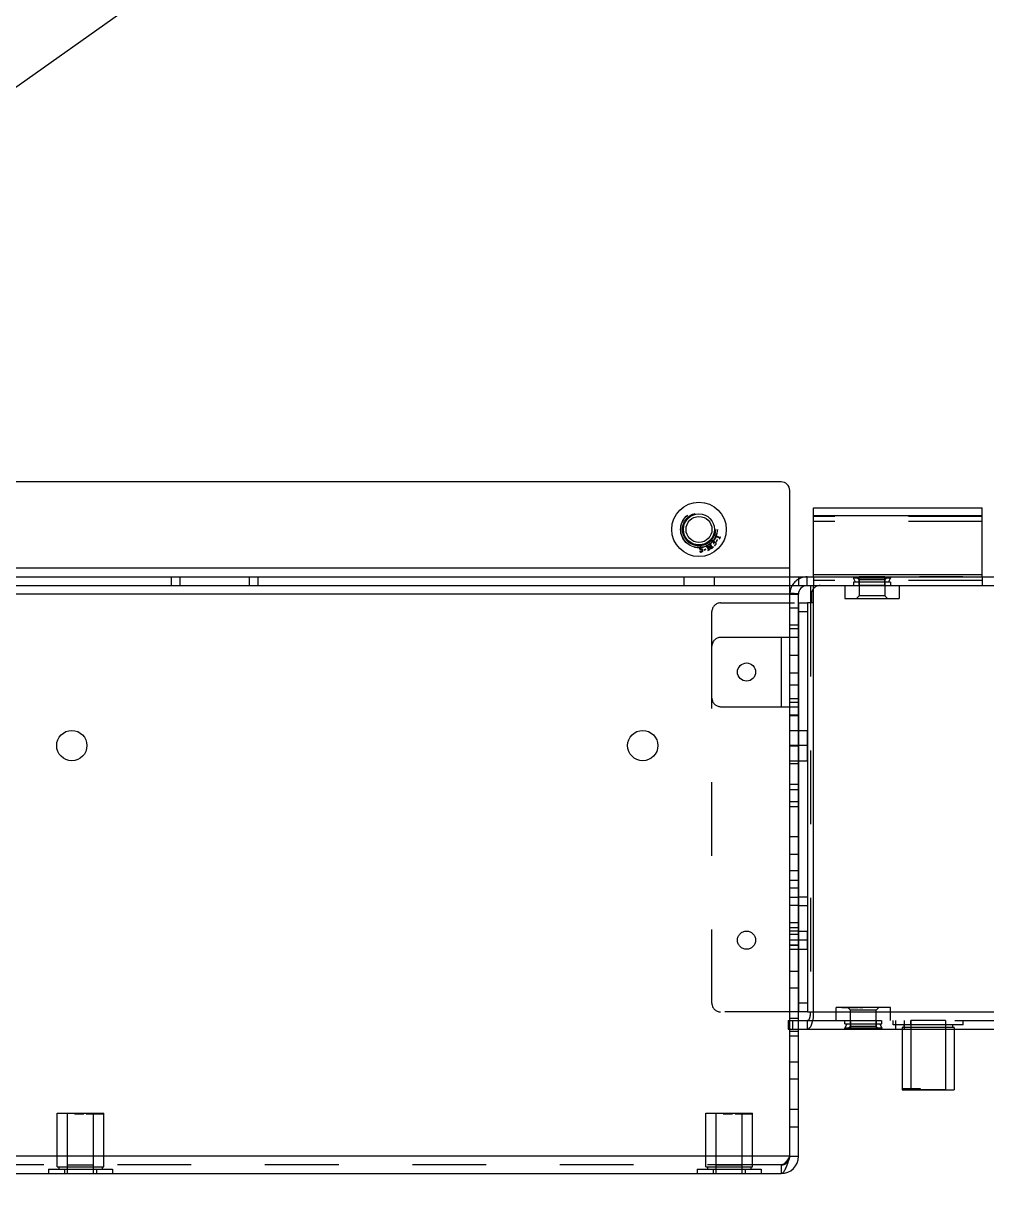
# Model space of a CAD drawing. Header units: millimetres. Extents: x 0 to 8948, y -1340 to 1100.
# Drawn here: x 609.4 to 720.8, y 304 to 439.3 of the extents above; entities that cross this region are included whole.
import ezdxf

# ---------------------------------------------------------------- set-up
doc = ezdxf.new("R2010")
doc.units = ezdxf.units.MM
doc.header["$LTSCALE"] = 85.25
doc.linetypes.add('HIDDEN', pattern=[0.2, 0.1, -0.1])
doc.layers.get('0').update_dxf_attribs({"linetype": 'CONTINUOUS'})
for name, color, linetype in [('02___PRT_ALL_AXES', 7, 'CONTINUOUS'), ('03___PRT_ALL_CURVES', 7, 'CONTINUOUS'), ('DEFAULT_2', 8, 'HIDDEN')]:
    doc.layers.add(name, color=color, linetype=linetype)

msp = doc.modelspace()

# ---------------------------------------------------------------- linework, layer by layer
msp.add_line((0, 0), (1550, 1100))
at = {"color": 7, "linetype": 'Continuous'}
for p, q in [((697.039, 386.243), (589.539, 386.243)), ((698.039, 374.243), (698.039, 385.243)), ((700.789, 383.243), (720.289, 383.243)), ((700.789, 375.243), (700.789, 383.243)), ((720.289, 375.243), (720.289, 383.243)), ((700.789, 382.364), (720.289, 382.364)), ((689.451, 380.007), (689.439, 379.979)), ((689.933, 379.807), (689.451, 380.007)), ((687.909, 378.578), (687.902, 378.682)), ((688.294, 378.8), (688.302, 378.787)), ((688.302, 378.787), (688.378, 378.821)), ((688.378, 378.821), (688.625, 378.41)), ((688.406, 378.826), (688.893, 378.486)), ((688.648, 378.424), (688.406, 378.826)), ((688.846, 378.606), (688.44, 378.888)), ((688.771, 379.087), (688.846, 378.606)), ((688.807, 379.022), (689.027, 378.659)), ((688.893, 378.486), (688.807, 379.022)), ((689.083, 378.7), (688.87, 379.054)), ((688.882, 379.123), (688.924, 379.163)), ((688.924, 379.163), (688.917, 379.175)), ((689.025, 378.6), (688.984, 378.563)), ((689.052, 379.179), (689.07, 379.185)), ((689.206, 378.697), (689.132, 378.67)), ((689.214, 378.684), (689.206, 378.697)), ((689.228, 379.131), (689.248, 379.127)), ((689.339, 378.896), (689.345, 378.879)), ((689.495, 379.924), (689.91, 379.752)), ((689.518, 379.797), (689.495, 379.924)), ((689.497, 379.792), (689.518, 379.797)), ((689.653, 379.545), (689.539, 379.362)), ((689.539, 379.362), (689.572, 379.341)), ((689.572, 379.341), (689.686, 379.524)), ((689.686, 379.524), (689.653, 379.545)), ((689.93, 379.709), (689.92, 379.662)), ((689.92, 379.662), (689.933, 379.656)), ((690.001, 379.858), (689.978, 379.822)), ((690.015, 379.853), (690.001, 379.858)), ((687.631, 378.277), (687.643, 378.279)), ((687.631, 378.277), (687.635, 378.142)), ((687.909, 378.579), (687.898, 378.578)), ((688.33, 378.446), (688.123, 378.383)), ((688.123, 378.383), (688.135, 378.346)), ((688.135, 378.346), (688.341, 378.409)), ((688.341, 378.409), (688.33, 378.446)), ((688.608, 378.347), (688.569, 378.313)), ((688.569, 378.313), (688.577, 378.3)), ((688.771, 378.434), (688.695, 378.399)), ((688.779, 378.422), (688.771, 378.434)), ((688.984, 378.563), (688.991, 378.55)), ((698.039, 376.243), (382.039, 376.243)), ((381.039, 375.243), (754.539, 375.243)), ((626.539, 375.243), (626.539, 374.243)), ((627.539, 375.243), (627.539, 374.243)), ((635.539, 375.243), (635.539, 374.243)), ((636.539, 375.243), (636.539, 374.243)), ((700.789, 375.536), (720.289, 375.536)), ((698.039, 373.243), (699.039, 373.243)), ((699.041, 373.297), (698.042, 373.35)), ((700.415, 374.243), (700.415, 372.243)), ((699.099, 372.243), (700.099, 372.243)), ((699.099, 324.943), (699.099, 372.243)), ((699.099, 371.243), (700.099, 371.243)), ((699.039, 369.243), (698.039, 369.243)), ((699.039, 359.243), (698.039, 359.243)), ((699.099, 338.243), (700.099, 338.243)), ((699.099, 337.243), (700.099, 337.243)), ((700.099, 325.943), (699.099, 325.943)), ((700.099, 324.943), (699.099, 324.943)), ((699.039, 323.943), (700.073, 323.943)), ((700.073, 322.943), (700.073, 323.943)), ((711.039, 322.943), (711.039, 315.943)), ((717.039, 322.943), (717.039, 315.943)), ((711.039, 315.943), (717.039, 315.943)), ((711.075, 316.043), (711.06, 316.043)), ((711.06, 316.043), (711.06, 315.943)), ((711.066, 315.943), (711.066, 316.043)), ((711.075, 316.043), (711.075, 315.943)), ((711.614, 316.043), (711.556, 316.043)), ((711.556, 316.043), (711.556, 315.943)), ((711.614, 316.043), (711.614, 315.943)), ((712.75, 316.043), (712.397, 316.043)), ((712.397, 316.043), (712.397, 315.943)), ((712.406, 315.943), (712.406, 316.043)), ((712.454, 315.943), (712.454, 316.043)), ((712.709, 315.943), (712.709, 316.043)), ((712.75, 316.043), (712.75, 315.943)), ((698.039, 308.243), (699.039, 308.243))]:
    msp.add_line(p, q, dxfattribs=at)
at = {"color": 3, "linetype": 'Continuous'}
for p, q in [((382.039, 374.243), (754.539, 374.243)), ((698.039, 373.243), (382.039, 373.243)), ((698.039, 308.243), (698.039, 374.243)), ((699.039, 308.243), (699.039, 373.243)), ((700.757, 374.243), (700.757, 324.943)), ((700.099, 372.243), (700.099, 324.943)), ((700.757, 372.243), (700.113, 372.243)), ((699.039, 368.243), (698.039, 368.243)), ((698.039, 360.243), (699.039, 360.243)), ((700.113, 324.943), (748.881, 324.943)), ((699.039, 322.943), (747.539, 322.943)), ((698.039, 308.243), (382.039, 308.243)), ((383.039, 306.243), (697.039, 306.243))]:
    msp.add_line(p, q, dxfattribs=at)
at = {"color": 7, "linetype": 'Continuous'}
for radius in [3.15, 1.8, 1.5]:
    msp.add_circle((687.539, 380.743), radius, dxfattribs=at)
for centre, radius, start, end in [((697.039, 385.243), 1, 0, 90), ((688.106, 380.362), 1.438, 297.53662, 301.08982), ((700.039, 373.243), 2, 149.85065, 176.92308), ((697.039, 308.243), 1, 324.96851, 360)]:
    msp.add_arc(centre, radius, start, end, dxfattribs=at)
at = {"color": 3, "linetype": 'Continuous'}
for centre, radius, start, end in [((700.039, 373.243), 1, 90, 180), ((697.039, 308.243), 2, 270, 360)]:
    msp.add_arc(centre, radius, start, end, dxfattribs=at)
at = {"color": 7, "linetype": 'Continuous'}
for points in [[(689.439, 379.979), (689.469, 379.903), (689.488, 379.841), (689.497, 379.792)], [(687.642, 378.653), (687.611, 378.621), (687.599, 378.584), (687.603, 378.541)], [(687.767, 378.708), (687.713, 378.702), (687.671, 378.683), (687.642, 378.653)], [(687.65, 378.576), (687.647, 378.601), (687.656, 378.624), (687.676, 378.645)], [(687.676, 378.645), (687.695, 378.666), (687.722, 378.679), (687.755, 378.682)], [(687.755, 378.682), (687.823, 378.689), (687.871, 378.654), (687.897, 378.578)], [(687.902, 378.682), (687.865, 378.705), (687.819, 378.714), (687.767, 378.708)], [(688.37, 378.843), (688.329, 378.818), (688.304, 378.803), (688.294, 378.8)], [(688.44, 378.888), (688.428, 378.878), (688.404, 378.863), (688.37, 378.843)], [(688.917, 379.175), (688.896, 379.16), (688.873, 379.146), (688.848, 379.131)], [(688.87, 379.054), (688.861, 379.068), (688.857, 379.081), (688.859, 379.091)], [(688.859, 379.091), (688.861, 379.1), (688.869, 379.111), (688.882, 379.123)], [(688.991, 378.55), (689.032, 378.577), (689.068, 378.6), (689.101, 378.62)], [(689.026, 379.288), (689.024, 379.256), (689.033, 379.219), (689.052, 379.179)], [(689.04, 378.625), (689.04, 378.618), (689.035, 378.609), (689.025, 378.6)], [(689.066, 379.378), (689.04, 379.35), (689.028, 379.32), (689.026, 379.288)], [(689.027, 378.659), (689.036, 378.643), (689.041, 378.632), (689.04, 378.625)], [(689.07, 379.185), (689.058, 379.212), (689.052, 379.238), (689.056, 379.264)], [(689.056, 379.264), (689.06, 379.29), (689.069, 379.313), (689.086, 379.331)], [(689.145, 379.422), (689.114, 379.417), (689.088, 379.403), (689.066, 379.378)], [(689.107, 378.67), (689.1, 378.673), (689.093, 378.684), (689.083, 378.7)], [(689.086, 379.331), (689.102, 379.349), (689.122, 379.359), (689.144, 379.361)], [(689.101, 378.62), (689.125, 378.634), (689.163, 378.656), (689.214, 378.684)], [(689.132, 378.67), (689.122, 378.666), (689.113, 378.666), (689.107, 378.67)], [(689.144, 379.361), (689.166, 379.363), (689.187, 379.357), (689.205, 379.34)], [(689.216, 379.405), (689.198, 379.42), (689.175, 379.426), (689.145, 379.422)], [(689.205, 379.34), (689.231, 379.317), (689.239, 379.265), (689.231, 379.183)], [(689.249, 379.341), (689.245, 379.368), (689.233, 379.389), (689.216, 379.405)], [(689.231, 379.183), (689.229, 379.165), (689.228, 379.147), (689.228, 379.131)], [(689.248, 379.127), (689.249, 379.158), (689.256, 379.182), (689.271, 379.199)], [(689.251, 379.239), (689.255, 379.281), (689.254, 379.315), (689.249, 379.341)], [(689.351, 379.292), (689.312, 379.291), (689.278, 379.273), (689.251, 379.239)], [(689.271, 379.199), (689.291, 379.221), (689.316, 379.23), (689.348, 379.227)], [(689.345, 378.916), (689.34, 378.91), (689.338, 378.904), (689.339, 378.896)], [(689.381, 378.931), (689.364, 378.928), (689.352, 378.923), (689.345, 378.916)], [(689.345, 378.879), (689.355, 378.87), (689.371, 378.87), (689.393, 378.88)], [(689.348, 379.227), (689.379, 379.224), (689.41, 379.21), (689.438, 379.184)], [(689.461, 379.247), (689.428, 379.277), (689.391, 379.292), (689.351, 379.292)], [(689.467, 378.97), (689.451, 378.952), (689.423, 378.939), (689.381, 378.931)], [(689.393, 378.88), (689.415, 378.89), (689.44, 378.91), (689.468, 378.941)], [(689.438, 379.184), (689.473, 379.153), (689.492, 379.116), (689.497, 379.074)], [(689.53, 379.1), (689.528, 379.158), (689.505, 379.207), (689.461, 379.247)], [(689.497, 379.074), (689.502, 379.031), (689.492, 378.997), (689.467, 378.97)], [(689.468, 378.941), (689.511, 378.989), (689.532, 379.042), (689.53, 379.1)], [(689.91, 379.752), (689.928, 379.744), (689.935, 379.729), (689.93, 379.709)], [(689.978, 379.822), (689.967, 379.804), (689.952, 379.799), (689.933, 379.807)], [(689.933, 379.656), (689.943, 379.685), (689.956, 379.719), (689.971, 379.755)], [(689.971, 379.755), (689.986, 379.792), (690.001, 379.824), (690.015, 379.853)], [(687.603, 378.541), (687.607, 378.507), (687.622, 378.478), (687.65, 378.454)], [(687.635, 378.142), (687.686, 378.119), (687.741, 378.11), (687.8, 378.116)], [(687.71, 378.174), (687.676, 378.2), (687.654, 378.234), (687.643, 378.279)], [(687.682, 378.523), (687.662, 378.538), (687.652, 378.556), (687.65, 378.576)], [(687.65, 378.454), (687.678, 378.43), (687.724, 378.405), (687.791, 378.38)], [(687.801, 378.466), (687.742, 378.49), (687.702, 378.508), (687.682, 378.523)], [(687.816, 378.143), (687.778, 378.139), (687.743, 378.149), (687.71, 378.174)], [(687.791, 378.38), (687.839, 378.361), (687.872, 378.344), (687.894, 378.328)], [(687.8, 378.116), (687.863, 378.123), (687.91, 378.144), (687.942, 378.178)], [(687.933, 378.402), (687.905, 378.421), (687.861, 378.443), (687.801, 378.466)], [(687.903, 378.184), (687.88, 378.16), (687.851, 378.147), (687.816, 378.143)], [(687.894, 378.328), (687.916, 378.312), (687.928, 378.29), (687.931, 378.264)], [(687.931, 378.264), (687.934, 378.234), (687.924, 378.207), (687.903, 378.184)], [(687.982, 378.307), (687.978, 378.35), (687.961, 378.382), (687.933, 378.402)], [(687.942, 378.178), (687.974, 378.213), (687.988, 378.256), (687.982, 378.307)], [(688.577, 378.3), (688.616, 378.326), (688.65, 378.348), (688.677, 378.364)], [(688.635, 378.38), (688.634, 378.373), (688.625, 378.362), (688.608, 378.347)], [(688.625, 378.41), (688.633, 378.398), (688.636, 378.387), (688.635, 378.38)], [(688.695, 378.399), (688.678, 378.391), (688.663, 378.399), (688.648, 378.424)], [(688.677, 378.364), (688.713, 378.385), (688.746, 378.405), (688.779, 378.422)], [(700.415, 324.943), (700.415, 324.815), (700.407, 324.687), (700.389, 324.56)]]:
    msp.add_open_spline(points, degree=3, dxfattribs=at)
msp.add_open_spline([(700.389, 324.56), (700.367, 324.407), (700.331, 324.186), (700.158, 323.943), (700.073, 323.943)], degree=3, knots=[0, 0, 0, 0, 0.6471935, 1, 1, 1, 1], dxfattribs=at)
at = {"color": 3, "linetype": 'Continuous'}
for points, knots in [([(700.757, 324.943), (700.757, 324.813), (700.74, 324.337), (700.669, 323.857), (700.557, 323.529)], [0, 0, 0, 0, 0.2721814, 1, 1, 1, 1]), ([(700.557, 323.529), (700.528, 323.444), (700.439, 323.215), (700.243, 322.943), (700.073, 322.943)], [0, 0, 0, 0, 0.3463994, 1, 1, 1, 1]), ([(697.854, 307.669), (697.79, 307.477), (697.668, 307.127), (697.5, 306.725), (697.354, 306.477), (697.237, 306.324), (697.115, 306.243), (697.039, 306.243)], [0, 0, 0, 0, 0.3589742, 0.6541261, 0.770894, 0.8657475, 1, 1, 1, 1]), ([(698.039, 308.243), (697.993, 308.099), (697.932, 307.907), (697.869, 307.716), (697.854, 307.669)], [0, 0, 0, 0, 0.7542178, 1, 1, 1, 1])]:
    msp.add_open_spline(points, degree=3, knots=knots, dxfattribs=at)
at = {"layer": '02___PRT_ALL_AXES', "color": 8, "linetype": 'HIDDEN'}
for p, q in [((685.789, 375.243), (689.289, 375.243)), ((685.789, 375.243), (685.789, 374.243)), ((689.289, 375.243), (689.289, 374.243)), ((698.039, 374.243), (698.039, 375.243)), ((709.039, 375.243), (706.039, 375.243)), ((706.039, 374.243), (706.039, 375.243)), ((709.039, 374.243), (709.039, 375.243)), ((685.789, 374.243), (689.289, 374.243)), ((709.039, 374.243), (706.039, 374.243)), ((698.039, 357.493), (699.039, 357.493)), ((698.039, 353.993), (698.039, 357.493)), ((699.039, 353.993), (699.039, 357.493)), ((699.099, 357.493), (700.099, 357.493)), ((699.099, 353.993), (699.099, 357.493)), ((700.099, 353.993), (700.099, 357.493)), ((699.039, 355.743), (698.039, 355.743)), ((700.099, 355.743), (699.099, 355.743)), ((698.039, 353.993), (699.039, 353.993)), ((699.099, 353.993), (700.099, 353.993)), ((699.099, 334.293), (700.099, 334.293)), ((699.099, 332.194), (699.099, 334.292)), ((700.099, 332.194), (700.099, 334.292)), ((699.039, 333.243), (698.039, 333.243)), ((700.099, 333.243), (699.099, 333.243)), ((698.039, 332.193), (699.039, 332.193)), ((699.099, 332.193), (700.099, 332.193)), ((705.039, 323.943), (708.039, 323.943)), ((705.039, 323.943), (705.039, 322.943)), ((708.039, 323.943), (708.039, 322.943)), ((716.039, 323.943), (712.039, 323.943)), ((712.039, 323.943), (712.039, 315.943)), ((716.039, 323.943), (716.039, 315.943)), ((705.039, 322.943), (708.039, 322.943)), ((711.039, 323.143), (711.039, 322.943)), ((712.039, 322.943), (716.039, 322.943)), ((717.039, 323.143), (717.039, 322.943)), ((716.039, 315.943), (712.039, 315.943)), ((613.339, 307.043), (613.339, 313.243)), ((614.539, 313.243), (617.539, 313.243)), ((614.539, 306.243), (614.539, 313.243)), ((617.539, 306.243), (617.539, 313.243)), ((618.739, 307.043), (618.739, 313.243)), ((688.339, 307.043), (688.339, 313.243)), ((689.539, 313.243), (692.539, 313.243)), ((689.539, 306.243), (689.539, 313.243)), ((692.539, 306.243), (692.539, 313.243)), ((693.739, 307.043), (693.739, 313.243)), ((614.539, 307.243), (617.539, 307.243)), ((689.539, 307.243), (692.539, 307.243)), ((614.539, 306.243), (617.539, 306.243)), ((689.539, 306.243), (692.539, 306.243))]:
    msp.add_line(p, q, dxfattribs=at)
at = {"layer": '02___PRT_ALL_AXES', "color": 7, "linetype": 'Continuous'}
for p, q in [((711.039, 322.943), (711.039, 315.943)), ((717.039, 322.943), (717.039, 315.943))]:
    msp.add_line(p, q, dxfattribs=at)
at = {"layer": '02___PRT_ALL_AXES', "color": 8, "linetype": 'HIDDEN'}
for centre, radius in [((687.539, 380.743), 2.1), ((693.039, 333.243), 1.05)]:
    msp.add_circle(centre, radius, dxfattribs=at)
at = {"layer": '02___PRT_ALL_AXES', "color": 3, "linetype": 'Continuous'}
for centre, radius in [((693.039, 364.243), 1.05), ((615.039, 355.743), 1.75), ((681.039, 355.743), 1.75)]:
    msp.add_circle(centre, radius, dxfattribs=at)
at = {"layer": '03___PRT_ALL_CURVES', "color": 8, "linetype": 'HIDDEN'}
msp.add_line((718.039, 375.243), (713.039, 375.243), dxfattribs=at)
at = {"layer": 'DEFAULT_2', "color": 8, "linetype": 'HIDDEN'}
for p, q in [((720.289, 382.243), (700.789, 382.243)), ((720.289, 381.657), (700.789, 381.657)), ((699.039, 375.243), (699.039, 374.243)), ((700.039, 374.243), (700.039, 375.243)), ((700.789, 375.243), (700.789, 374.243)), ((720.289, 374.829), (700.789, 374.829)), ((709.664, 375.213), (705.414, 375.213)), ((705.414, 375.213), (705.414, 375.113)), ((709.664, 375.113), (705.414, 375.113)), ((705.639, 374.623), (705.414, 375.113)), ((709.664, 374.623), (705.414, 374.623)), ((705.414, 374.623), (705.414, 374.243)), ((706.039, 374.913), (705.739, 375.213)), ((709.039, 374.913), (706.039, 374.913)), ((706.039, 374.913), (706.039, 373.043)), ((709.039, 374.913), (709.339, 375.213)), ((709.039, 374.913), (709.039, 373.043)), ((709.439, 374.623), (709.664, 375.113)), ((709.664, 375.213), (709.664, 375.113)), ((709.664, 374.623), (709.664, 374.243)), ((720.289, 375.243), (720.289, 374.243)), ((700.539, 373.243), (700.539, 372.243)), ((704.389, 374.243), (704.389, 372.743)), ((710.689, 374.243), (710.689, 372.743)), ((690.039, 372.243), (699.099, 372.243)), ((700.113, 372.243), (700.099, 372.243)), ((700.415, 372.243), (700.415, 324.943)), ((704.389, 372.743), (710.689, 372.743)), ((706.039, 373.043), (705.739, 372.743)), ((709.039, 373.043), (706.039, 373.043)), ((707.602, 372.763), (707.983, 372.763)), ((707.602, 372.763), (707.602, 372.743)), ((707.603, 372.763), (707.603, 372.743)), ((707.631, 372.763), (707.631, 372.743)), ((707.635, 372.743), (707.635, 372.763)), ((707.642, 372.763), (707.642, 372.743)), ((707.643, 372.763), (707.643, 372.743)), ((707.649, 372.763), (707.649, 372.743)), ((707.65, 372.763), (707.65, 372.743)), ((707.676, 372.763), (707.676, 372.743)), ((707.682, 372.763), (707.682, 372.743)), ((707.71, 372.763), (707.71, 372.743)), ((707.755, 372.763), (707.755, 372.743)), ((707.767, 372.763), (707.767, 372.743)), ((707.791, 372.763), (707.791, 372.743)), ((707.8, 372.763), (707.8, 372.743)), ((707.801, 372.763), (707.801, 372.743)), ((707.816, 372.763), (707.816, 372.743)), ((707.894, 372.763), (707.894, 372.743)), ((707.898, 372.763), (707.898, 372.743)), ((707.902, 372.743), (707.902, 372.763)), ((707.903, 372.763), (707.903, 372.743)), ((707.909, 372.763), (707.909, 372.743)), ((707.931, 372.763), (707.931, 372.743)), ((707.932, 372.743), (707.932, 372.763)), ((707.933, 372.763), (707.933, 372.743)), ((707.942, 372.763), (707.942, 372.743)), ((707.982, 372.763), (707.982, 372.743)), ((707.984, 372.743), (707.984, 372.763)), ((708.123, 372.763), (710.015, 372.763)), ((708.123, 372.763), (708.123, 372.743)), ((708.135, 372.763), (708.135, 372.743)), ((708.294, 372.763), (708.294, 372.743)), ((708.302, 372.763), (708.302, 372.743)), ((708.33, 372.763), (708.33, 372.743)), ((708.341, 372.763), (708.341, 372.743)), ((708.37, 372.763), (708.37, 372.743)), ((708.378, 372.763), (708.378, 372.743)), ((708.406, 372.763), (708.406, 372.743)), ((708.44, 372.743), (708.44, 372.763)), ((708.569, 372.763), (708.569, 372.743)), ((708.577, 372.743), (708.577, 372.763)), ((708.608, 372.763), (708.608, 372.743)), ((708.625, 372.743), (708.625, 372.763)), ((708.635, 372.763), (708.635, 372.743)), ((708.648, 372.763), (708.648, 372.743)), ((708.677, 372.763), (708.677, 372.743)), ((708.695, 372.743), (708.695, 372.763)), ((708.771, 372.763), (708.771, 372.743)), ((708.771, 372.763), (708.771, 372.743)), ((708.779, 372.763), (708.779, 372.743)), ((708.807, 372.763), (708.807, 372.743)), ((708.846, 372.763), (708.846, 372.743)), ((708.848, 372.763), (708.848, 372.743)), ((708.859, 372.763), (708.859, 372.743)), ((708.859, 372.763), (708.859, 372.743)), ((708.87, 372.743), (708.87, 372.763)), ((708.882, 372.763), (708.882, 372.743)), ((708.893, 372.763), (708.893, 372.743)), ((708.917, 372.743), (708.917, 372.763)), ((708.924, 372.763), (708.924, 372.743)), ((708.984, 372.763), (708.984, 372.743)), ((708.991, 372.743), (708.991, 372.763)), ((709.025, 372.763), (709.025, 372.743)), ((709.025, 372.763), (709.025, 372.743)), ((709.027, 372.743), (709.027, 372.763)), ((709.039, 373.043), (709.339, 372.743)), ((709.04, 372.763), (709.04, 372.743)), ((709.052, 372.763), (709.052, 372.743)), ((709.055, 372.763), (709.055, 372.743)), ((709.056, 372.763), (709.056, 372.743)), ((709.066, 372.763), (709.066, 372.743)), ((709.07, 372.743), (709.07, 372.763)), ((709.083, 372.763), (709.083, 372.743)), ((709.086, 372.763), (709.086, 372.743)), ((709.101, 372.763), (709.101, 372.743)), ((709.107, 372.763), (709.107, 372.743)), ((709.132, 372.743), (709.132, 372.763)), ((709.144, 372.763), (709.144, 372.743)), ((709.145, 372.763), (709.145, 372.743)), ((709.205, 372.763), (709.205, 372.743)), ((709.206, 372.763), (709.206, 372.743)), ((709.214, 372.763), (709.214, 372.743)), ((709.216, 372.763), (709.216, 372.743)), ((709.228, 372.763), (709.228, 372.743)), ((709.231, 372.763), (709.231, 372.743)), ((709.234, 372.743), (709.234, 372.763)), ((709.248, 372.743), (709.248, 372.763)), ((709.249, 372.763), (709.249, 372.743)), ((709.251, 372.763), (709.251, 372.743)), ((709.254, 372.743), (709.254, 372.763)), ((709.271, 372.763), (709.271, 372.743)), ((709.338, 372.763), (709.338, 372.743)), ((709.345, 372.743), (709.345, 372.763)), ((709.348, 372.763), (709.348, 372.743)), ((709.351, 372.763), (709.351, 372.743)), ((709.381, 372.763), (709.381, 372.743)), ((709.393, 372.763), (709.393, 372.743)), ((709.438, 372.763), (709.438, 372.743)), ((709.439, 372.743), (709.439, 372.763)), ((709.451, 372.763), (709.451, 372.743)), ((709.461, 372.763), (709.461, 372.743)), ((709.467, 372.763), (709.467, 372.743)), ((709.468, 372.763), (709.468, 372.743)), ((709.495, 372.763), (709.495, 372.743)), ((709.497, 372.763), (709.497, 372.743)), ((709.498, 372.743), (709.498, 372.763)), ((709.518, 372.763), (709.518, 372.743)), ((709.53, 372.763), (709.53, 372.743)), ((709.539, 372.763), (709.539, 372.743)), ((709.572, 372.763), (709.572, 372.743)), ((709.653, 372.763), (709.653, 372.743)), ((709.686, 372.763), (709.686, 372.743)), ((709.91, 372.743), (709.91, 372.763)), ((709.92, 372.763), (709.92, 372.743)), ((709.93, 372.763), (709.93, 372.743)), ((709.932, 372.743), (709.932, 372.763)), ((709.933, 372.763), (709.933, 372.743)), ((709.933, 372.743), (709.933, 372.763)), ((709.971, 372.763), (709.971, 372.743)), ((709.978, 372.743), (709.978, 372.763)), ((710.001, 372.763), (710.001, 372.743)), ((710.015, 372.763), (710.015, 372.743)), ((689.039, 367.243), (689.039, 371.243)), ((698.039, 371.672), (699.039, 371.672)), ((699.039, 369.672), (698.039, 369.672)), ((698.039, 368.243), (690.039, 368.243)), ((697.039, 368.243), (697.039, 360.243)), ((689.039, 361.243), (689.039, 367.243)), ((699.039, 366.172), (698.039, 366.172)), ((698.039, 364.172), (699.039, 364.172)), ((699.039, 362.743), (698.039, 362.743)), ((689.039, 325.943), (689.039, 361.243)), ((698.039, 361.172), (699.039, 361.172)), ((690.039, 360.243), (698.039, 360.243)), ((699.039, 360.743), (698.039, 360.743)), ((699.039, 359.172), (698.039, 359.172)), ((699.039, 355.672), (698.039, 355.672)), ((698.039, 353.672), (699.039, 353.672)), ((699.039, 351.243), (698.039, 351.243)), ((698.039, 350.672), (699.039, 350.672)), ((699.039, 349.243), (698.039, 349.243)), ((699.039, 348.672), (698.039, 348.672)), ((699.039, 345.172), (698.039, 345.172)), ((698.039, 343.172), (699.039, 343.172)), ((699.039, 341.243), (698.039, 341.243)), ((698.039, 340.172), (699.039, 340.172)), ((699.039, 339.243), (698.039, 339.243)), ((699.039, 338.172), (698.039, 338.172)), ((699.039, 337.243), (698.039, 337.243)), ((699.039, 335.243), (698.039, 335.243)), ((699.039, 334.672), (698.039, 334.672)), ((699.039, 334.293), (698.039, 334.293)), ((699.039, 333.879), (698.039, 333.879)), ((699.039, 332.676), (698.039, 332.676)), ((698.039, 332.672), (699.039, 332.672)), ((698.039, 329.672), (699.039, 329.672)), ((699.039, 327.672), (698.039, 327.672)), ((699.039, 324.943), (690.039, 324.943)), ((699.039, 324.943), (699.099, 324.943)), ((700.099, 324.943), (700.113, 324.943)), ((709.689, 325.443), (703.389, 325.443)), ((703.389, 323.943), (703.389, 325.443)), ((704.064, 325.423), (704.064, 325.443)), ((705.955, 325.423), (704.064, 325.423)), ((704.077, 325.423), (704.077, 325.443)), ((704.1, 325.443), (704.1, 325.423)), ((704.107, 325.423), (704.107, 325.443)), ((704.145, 325.443), (704.145, 325.423)), ((704.146, 325.423), (704.146, 325.443)), ((704.147, 325.443), (704.147, 325.423)), ((704.148, 325.423), (704.148, 325.443)), ((704.159, 325.423), (704.159, 325.443)), ((704.169, 325.443), (704.169, 325.423)), ((704.392, 325.423), (704.392, 325.443)), ((704.425, 325.423), (704.425, 325.443)), ((704.506, 325.423), (704.506, 325.443)), ((704.539, 325.423), (704.539, 325.443)), ((704.548, 325.443), (704.548, 325.423)), ((704.56, 325.423), (704.56, 325.443)), ((704.58, 325.443), (704.58, 325.423)), ((704.581, 325.423), (704.581, 325.443)), ((704.583, 325.423), (704.583, 325.443)), ((704.61, 325.423), (704.61, 325.443)), ((704.611, 325.423), (704.611, 325.443)), ((704.617, 325.423), (704.617, 325.443)), ((704.627, 325.423), (704.627, 325.443)), ((704.639, 325.443), (704.639, 325.423)), ((704.64, 325.423), (704.64, 325.443)), ((704.685, 325.423), (704.685, 325.443)), ((704.697, 325.423), (704.697, 325.443)), ((704.727, 325.423), (704.727, 325.443)), ((704.73, 325.423), (704.73, 325.443)), ((704.733, 325.423), (704.733, 325.443)), ((705.039, 325.143), (704.739, 325.443)), ((704.74, 325.423), (704.74, 325.443)), ((704.807, 325.423), (704.807, 325.443)), ((704.825, 325.443), (704.825, 325.423)), ((704.827, 325.423), (704.827, 325.443)), ((704.829, 325.423), (704.829, 325.443)), ((704.83, 325.443), (704.83, 325.423)), ((704.844, 325.443), (704.844, 325.423)), ((704.847, 325.423), (704.847, 325.443)), ((704.85, 325.423), (704.85, 325.443)), ((704.863, 325.423), (704.863, 325.443)), ((704.864, 325.423), (704.864, 325.443)), ((704.872, 325.423), (704.872, 325.443)), ((704.873, 325.423), (704.873, 325.443)), ((704.934, 325.423), (704.934, 325.443)), ((704.934, 325.423), (704.934, 325.443)), ((704.946, 325.443), (704.946, 325.423)), ((704.971, 325.423), (704.971, 325.443)), ((704.977, 325.423), (704.977, 325.443)), ((704.993, 325.423), (704.993, 325.443)), ((704.995, 325.423), (704.995, 325.443)), ((705.008, 325.443), (705.008, 325.423)), ((705.013, 325.423), (705.013, 325.443)), ((705.022, 325.423), (705.022, 325.443)), ((705.023, 325.423), (705.023, 325.443)), ((705.026, 325.423), (705.026, 325.443)), ((705.038, 325.423), (705.038, 325.443)), ((708.039, 325.143), (705.039, 325.143)), ((705.039, 323.273), (705.039, 325.143)), ((705.052, 325.443), (705.052, 325.423)), ((705.053, 325.423), (705.053, 325.443)), ((705.054, 325.423), (705.054, 325.443)), ((705.087, 325.443), (705.087, 325.423)), ((705.095, 325.423), (705.095, 325.443)), ((705.154, 325.423), (705.154, 325.443)), ((705.161, 325.443), (705.161, 325.423)), ((705.185, 325.423), (705.185, 325.443)), ((705.196, 325.423), (705.196, 325.443)), ((705.208, 325.443), (705.208, 325.423)), ((705.219, 325.423), (705.219, 325.443)), ((705.22, 325.423), (705.22, 325.443)), ((705.23, 325.423), (705.23, 325.443)), ((705.232, 325.423), (705.232, 325.443)), ((705.271, 325.423), (705.271, 325.443)), ((705.3, 325.423), (705.3, 325.443)), ((705.307, 325.423), (705.307, 325.443)), ((705.308, 325.423), (705.308, 325.443)), ((705.384, 325.443), (705.384, 325.423)), ((705.402, 325.423), (705.402, 325.443)), ((705.43, 325.423), (705.43, 325.443)), ((705.443, 325.443), (705.443, 325.423)), ((705.453, 325.443), (705.453, 325.423)), ((705.471, 325.423), (705.471, 325.443)), ((705.501, 325.443), (705.501, 325.423)), ((705.509, 325.423), (705.509, 325.443)), ((705.638, 325.443), (705.638, 325.423)), ((705.672, 325.423), (705.672, 325.443)), ((705.701, 325.423), (705.701, 325.443)), ((705.708, 325.423), (705.708, 325.443)), ((705.737, 325.423), (705.737, 325.443)), ((705.749, 325.423), (705.749, 325.443)), ((705.777, 325.423), (705.777, 325.443)), ((705.784, 325.423), (705.784, 325.443)), ((705.943, 325.423), (705.943, 325.443)), ((705.955, 325.423), (705.955, 325.443)), ((706.095, 325.443), (706.095, 325.423)), ((706.476, 325.423), (706.095, 325.423)), ((706.096, 325.423), (706.096, 325.443)), ((706.136, 325.423), (706.136, 325.443)), ((706.146, 325.423), (706.146, 325.443)), ((706.146, 325.443), (706.146, 325.423)), ((706.147, 325.423), (706.147, 325.443)), ((706.169, 325.423), (706.169, 325.443)), ((706.176, 325.423), (706.176, 325.443)), ((706.176, 325.443), (706.176, 325.423)), ((706.181, 325.423), (706.181, 325.443)), ((706.184, 325.423), (706.184, 325.443)), ((706.262, 325.423), (706.262, 325.443)), ((706.278, 325.423), (706.278, 325.443)), ((706.278, 325.423), (706.278, 325.443)), ((706.288, 325.423), (706.288, 325.443)), ((706.312, 325.423), (706.312, 325.443)), ((706.324, 325.423), (706.324, 325.443)), ((706.369, 325.423), (706.369, 325.443)), ((706.396, 325.423), (706.396, 325.443)), ((706.403, 325.423), (706.403, 325.443)), ((706.428, 325.423), (706.428, 325.443)), ((706.429, 325.423), (706.429, 325.443)), ((706.435, 325.423), (706.435, 325.443)), ((706.436, 325.423), (706.436, 325.443)), ((706.443, 325.443), (706.443, 325.423)), ((706.447, 325.423), (706.447, 325.443)), ((706.475, 325.423), (706.475, 325.443)), ((706.476, 325.423), (706.476, 325.443)), ((708.039, 325.143), (708.339, 325.443)), ((708.039, 323.273), (708.039, 325.143)), ((709.689, 323.943), (709.689, 325.443)), ((697.839, 323.943), (699.039, 323.943)), ((697.839, 323.943), (697.839, 322.943)), ((699.039, 324.193), (698.039, 324.193)), ((699.039, 324.172), (698.039, 324.172)), ((698.339, 323.943), (698.339, 322.943)), ((700.073, 323.943), (747.539, 323.943)), ((704.414, 323.563), (704.414, 323.943)), ((704.414, 323.563), (708.664, 323.563)), ((704.639, 323.563), (704.414, 323.073)), ((705.039, 323.273), (704.739, 322.973)), ((708.039, 323.273), (705.039, 323.273)), ((708.039, 323.273), (708.339, 322.973)), ((708.439, 323.563), (708.664, 323.073)), ((708.664, 323.563), (708.664, 323.943)), ((709.998, 323.443), (709.998, 323.943)), ((718.081, 323.443), (709.998, 323.443)), ((710.289, 322.943), (710.289, 323.943)), ((711.239, 323.443), (711.239, 323.143)), ((711.289, 322.943), (711.289, 323.943)), ((712.018, 323.443), (712.018, 323.943)), ((716.06, 323.443), (716.06, 323.943)), ((716.839, 323.443), (716.839, 323.143)), ((718.081, 323.443), (718.081, 323.943)), ((697.839, 322.943), (699.039, 322.943)), ((699.039, 322.693), (698.039, 322.693)), ((698.039, 322.172), (699.039, 322.172)), ((708.664, 323.073), (704.414, 323.073)), ((704.414, 322.973), (704.414, 323.073)), ((704.414, 322.973), (708.664, 322.973)), ((708.664, 322.973), (708.664, 323.073)), ((717.039, 323.143), (711.039, 323.143)), ((711.039, 323.143), (711.039, 322.943)), ((717.039, 323.143), (717.039, 322.943)), ((698.039, 319.172), (699.039, 319.172)), ((699.039, 317.172), (698.039, 317.172)), ((711.556, 316.043), (711.075, 316.043)), ((711.102, 315.943), (711.102, 316.043)), ((711.105, 315.943), (711.105, 316.043)), ((711.147, 315.943), (711.147, 316.043)), ((711.149, 315.943), (711.149, 316.043)), ((711.155, 315.943), (711.155, 316.043)), ((711.156, 315.943), (711.156, 316.043)), ((711.164, 315.943), (711.164, 316.043)), ((711.179, 315.943), (711.179, 316.043)), ((711.182, 315.943), (711.182, 316.043)), ((711.221, 315.943), (711.221, 316.043)), ((711.225, 315.943), (711.225, 316.043)), ((711.229, 315.943), (711.229, 316.043)), ((711.24, 315.943), (711.24, 316.043)), ((711.279, 315.943), (711.279, 316.043)), ((711.29, 315.943), (711.29, 316.043)), ((711.299, 315.943), (711.299, 316.043)), ((711.31, 315.943), (711.31, 316.043)), ((711.349, 315.943), (711.349, 316.043)), ((711.361, 315.943), (711.361, 316.043)), ((711.365, 315.943), (711.365, 316.043)), ((711.368, 315.943), (711.368, 316.043)), ((711.408, 315.943), (711.408, 316.043)), ((711.41, 315.943), (711.41, 316.043)), ((711.428, 315.943), (711.428, 316.043)), ((711.433, 315.943), (711.433, 316.043)), ((711.435, 315.943), (711.435, 316.043)), ((711.44, 315.943), (711.44, 316.043)), ((711.442, 315.943), (711.442, 316.043)), ((711.449, 315.943), (711.449, 316.043)), ((711.461, 315.943), (711.461, 316.043)), ((711.482, 315.943), (711.482, 316.043)), ((711.489, 315.943), (711.489, 316.043)), ((711.49, 315.943), (711.49, 316.043)), ((711.494, 315.943), (711.494, 316.043)), ((711.499, 315.943), (711.499, 316.043)), ((711.501, 315.943), (711.501, 316.043)), ((711.505, 315.943), (711.505, 316.043)), ((711.509, 315.943), (711.509, 316.043)), ((711.51, 315.943), (711.51, 316.043)), ((711.516, 315.943), (711.516, 316.043)), ((711.536, 315.943), (711.536, 316.043)), ((711.55, 315.943), (711.55, 316.043)), ((711.563, 315.943), (711.563, 316.043)), ((711.568, 315.943), (711.568, 316.043)), ((711.573, 315.943), (711.573, 316.043)), ((711.585, 315.943), (711.585, 316.043)), ((711.596, 315.943), (711.596, 316.043)), ((711.596, 315.943), (711.596, 316.043)), ((711.6, 315.943), (711.6, 316.043)), ((711.612, 315.943), (711.612, 316.043)), ((712.249, 316.043), (711.614, 316.043)), ((711.619, 315.943), (711.619, 316.043)), ((711.63, 315.943), (711.63, 316.043)), ((711.631, 315.943), (711.631, 316.043)), ((711.641, 315.943), (711.641, 316.043)), ((711.643, 315.943), (711.643, 316.043)), ((711.645, 315.943), (711.645, 316.043)), ((711.651, 315.943), (711.651, 316.043)), ((711.663, 315.943), (711.663, 316.043)), ((711.675, 315.943), (711.675, 316.043)), ((711.684, 315.943), (711.684, 316.043)), ((711.685, 315.943), (711.685, 316.043)), ((711.689, 315.943), (711.689, 316.043)), ((711.696, 315.943), (711.696, 316.043)), ((711.708, 315.943), (711.708, 316.043)), ((711.711, 315.943), (711.711, 316.043)), ((711.722, 315.943), (711.722, 316.043)), ((711.73, 315.943), (711.73, 316.043)), ((711.742, 315.943), (711.742, 316.043)), ((711.745, 315.943), (711.745, 316.043)), ((711.765, 315.943), (711.765, 316.043)), ((711.771, 315.943), (711.771, 316.043)), ((711.772, 315.943), (711.772, 316.043)), ((711.774, 315.943), (711.774, 316.043)), ((711.775, 315.943), (711.775, 316.043)), ((711.78, 315.943), (711.78, 316.043)), ((711.785, 315.943), (711.785, 316.043)), ((711.786, 315.943), (711.786, 316.043)), ((711.803, 315.943), (711.803, 316.043)), ((711.819, 315.943), (711.819, 316.043)), ((711.823, 315.943), (711.823, 316.043)), ((711.827, 315.943), (711.827, 316.043)), ((711.855, 315.943), (711.855, 316.043)), ((711.859, 315.943), (711.859, 316.043)), ((711.864, 315.943), (711.864, 316.043)), ((711.884, 315.943), (711.884, 316.043)), ((712.045, 315.943), (712.045, 316.043)), ((712.056, 315.943), (712.056, 316.043)), ((712.126, 315.943), (712.126, 316.043)), ((712.141, 315.943), (712.141, 316.043)), ((712.189, 315.943), (712.189, 316.043)), ((712.249, 315.943), (712.249, 316.043)), ((712.397, 316.043), (712.279, 316.043)), ((712.279, 315.943), (712.279, 316.043)), ((712.286, 315.943), (712.286, 316.043)), ((712.3, 315.943), (712.3, 316.043)), ((712.317, 315.943), (712.317, 316.043)), ((712.338, 315.943), (712.338, 316.043)), ((712.38, 315.943), (712.38, 316.043)), ((712.382, 315.943), (712.382, 316.043)), ((712.402, 315.943), (712.402, 316.043)), ((712.452, 315.943), (712.452, 316.043)), ((712.511, 315.943), (712.511, 316.043)), ((712.537, 315.943), (712.537, 316.043)), ((712.575, 315.943), (712.575, 316.043)), ((712.587, 315.943), (712.587, 316.043)), ((712.642, 315.943), (712.642, 316.043)), ((712.668, 315.943), (712.668, 316.043)), ((712.703, 315.943), (712.703, 316.043)), ((712.742, 315.943), (712.742, 316.043)), ((713.162, 316.043), (712.75, 316.043)), ((712.768, 315.943), (712.768, 316.043)), ((712.822, 315.943), (712.822, 316.043)), ((713.023, 315.943), (713.023, 316.043)), ((713.162, 315.943), (713.162, 316.043)), ((613.339, 313.243), (618.739, 313.243)), ((613.339, 307.043), (613.339, 313.243)), ((615.351, 313.143), (615.351, 313.243)), ((615.351, 313.143), (616.417, 313.143)), ((615.419, 313.243), (615.419, 313.143)), ((615.474, 313.143), (615.474, 313.243)), ((615.529, 313.243), (615.529, 313.143)), ((615.606, 313.243), (615.606, 313.143)), ((615.763, 313.143), (615.763, 313.243)), ((615.854, 313.243), (615.854, 313.143)), ((615.93, 313.143), (615.93, 313.243)), ((616.223, 313.143), (616.223, 313.243)), ((616.23, 313.243), (616.23, 313.143)), ((616.277, 313.243), (616.277, 313.143)), ((616.349, 313.143), (616.349, 313.243)), ((616.417, 313.243), (616.417, 313.143)), ((616.706, 313.243), (616.706, 313.143)), ((616.706, 313.143), (618.664, 313.143)), ((616.732, 313.243), (616.732, 313.143)), ((616.734, 313.243), (616.734, 313.143)), ((616.783, 313.243), (616.783, 313.143)), ((616.822, 313.243), (616.822, 313.143)), ((616.824, 313.243), (616.824, 313.143)), ((616.856, 313.243), (616.856, 313.143)), ((616.897, 313.243), (616.897, 313.143)), ((616.933, 313.243), (616.933, 313.143)), ((616.934, 313.243), (616.934, 313.143)), ((616.989, 313.243), (616.989, 313.143)), ((617.006, 313.243), (617.006, 313.143)), ((617.039, 313.243), (617.039, 313.143)), ((617.069, 313.243), (617.069, 313.143)), ((617.078, 313.243), (617.078, 313.143)), ((617.106, 313.243), (617.106, 313.143)), ((617.108, 313.243), (617.108, 313.143)), ((617.11, 313.243), (617.11, 313.143)), ((617.118, 313.243), (617.118, 313.143)), ((617.154, 313.243), (617.154, 313.143)), ((617.162, 313.243), (617.162, 313.143)), ((617.175, 313.243), (617.175, 313.143)), ((617.181, 313.243), (617.181, 313.143)), ((617.183, 313.243), (617.183, 313.143)), ((617.222, 313.243), (617.222, 313.143)), ((617.225, 313.243), (617.225, 313.143)), ((617.25, 313.243), (617.25, 313.143)), ((617.266, 313.243), (617.266, 313.143)), ((617.272, 313.243), (617.272, 313.143)), ((617.277, 313.243), (617.277, 313.143)), ((617.278, 313.243), (617.278, 313.143)), ((617.28, 313.243), (617.28, 313.143)), ((617.322, 313.243), (617.322, 313.143)), ((617.339, 313.243), (617.339, 313.143)), ((617.343, 313.243), (617.343, 313.143)), ((617.346, 313.243), (617.346, 313.143)), ((617.353, 313.143), (617.353, 313.243)), ((617.361, 313.243), (617.361, 313.143)), ((617.384, 313.243), (617.384, 313.143)), ((617.387, 313.243), (617.387, 313.143)), ((617.419, 313.243), (617.419, 313.143)), ((617.429, 313.243), (617.429, 313.143)), ((617.457, 313.243), (617.457, 313.143)), ((617.498, 313.243), (617.498, 313.143)), ((617.506, 313.143), (617.506, 313.243)), ((617.508, 313.243), (617.508, 313.143)), ((617.526, 313.243), (617.526, 313.143)), ((617.532, 313.243), (617.532, 313.143)), ((617.542, 313.243), (617.542, 313.143)), ((617.546, 313.243), (617.546, 313.143)), ((617.562, 313.243), (617.562, 313.143)), ((617.587, 313.243), (617.587, 313.143)), ((617.612, 313.243), (617.612, 313.143)), ((617.616, 313.243), (617.616, 313.143)), ((617.625, 313.243), (617.625, 313.143)), ((617.63, 313.243), (617.63, 313.143)), ((617.631, 313.243), (617.631, 313.143)), ((617.643, 313.243), (617.643, 313.143)), ((617.646, 313.243), (617.646, 313.143)), ((617.65, 313.243), (617.65, 313.143)), ((617.674, 313.243), (617.674, 313.143)), ((617.72, 313.243), (617.72, 313.143)), ((617.768, 313.243), (617.768, 313.143)), ((617.772, 313.243), (617.772, 313.143)), ((617.78, 313.243), (617.78, 313.143)), ((617.796, 313.243), (617.796, 313.143)), ((617.798, 313.243), (617.798, 313.143)), ((617.807, 313.243), (617.807, 313.143)), ((617.83, 313.243), (617.83, 313.143)), ((617.839, 313.243), (617.839, 313.143)), ((617.841, 313.243), (617.841, 313.143)), ((617.856, 313.243), (617.856, 313.143)), ((617.865, 313.243), (617.865, 313.143)), ((617.869, 313.243), (617.869, 313.143)), ((617.884, 313.243), (617.884, 313.143)), ((617.963, 313.243), (617.963, 313.143)), ((617.987, 313.243), (617.987, 313.143)), ((618.007, 313.243), (618.007, 313.143)), ((618.012, 313.243), (618.012, 313.143)), ((618.633, 313.143), (618.633, 313.243)), ((618.664, 313.143), (618.664, 313.243)), ((618.739, 307.043), (618.739, 313.243)), ((688.339, 313.243), (693.739, 313.243)), ((688.339, 307.043), (688.339, 313.243)), ((690.351, 313.143), (690.351, 313.243)), ((690.351, 313.143), (691.417, 313.143)), ((690.419, 313.243), (690.419, 313.143)), ((690.474, 313.143), (690.474, 313.243)), ((690.529, 313.243), (690.529, 313.143)), ((690.606, 313.243), (690.606, 313.143)), ((690.763, 313.143), (690.763, 313.243)), ((690.854, 313.243), (690.854, 313.143)), ((690.93, 313.143), (690.93, 313.243)), ((691.223, 313.143), (691.223, 313.243)), ((691.23, 313.243), (691.23, 313.143)), ((691.277, 313.243), (691.277, 313.143)), ((691.349, 313.143), (691.349, 313.243)), ((691.417, 313.243), (691.417, 313.143)), ((691.706, 313.243), (691.706, 313.143)), ((691.706, 313.143), (693.664, 313.143)), ((691.732, 313.243), (691.732, 313.143)), ((691.734, 313.243), (691.734, 313.143)), ((691.783, 313.243), (691.783, 313.143)), ((691.822, 313.243), (691.822, 313.143)), ((691.824, 313.243), (691.824, 313.143)), ((691.856, 313.243), (691.856, 313.143)), ((691.897, 313.243), (691.897, 313.143)), ((691.933, 313.243), (691.933, 313.143)), ((691.934, 313.243), (691.934, 313.143)), ((691.989, 313.243), (691.989, 313.143)), ((692.006, 313.243), (692.006, 313.143)), ((692.039, 313.243), (692.039, 313.143)), ((692.069, 313.243), (692.069, 313.143)), ((692.078, 313.243), (692.078, 313.143)), ((692.106, 313.243), (692.106, 313.143)), ((692.108, 313.243), (692.108, 313.143)), ((692.11, 313.243), (692.11, 313.143)), ((692.118, 313.243), (692.118, 313.143)), ((692.154, 313.243), (692.154, 313.143)), ((692.162, 313.243), (692.162, 313.143)), ((692.175, 313.243), (692.175, 313.143)), ((692.181, 313.243), (692.181, 313.143)), ((692.183, 313.243), (692.183, 313.143)), ((692.222, 313.243), (692.222, 313.143)), ((692.225, 313.243), (692.225, 313.143)), ((692.25, 313.243), (692.25, 313.143)), ((692.266, 313.243), (692.266, 313.143)), ((692.272, 313.243), (692.272, 313.143)), ((692.277, 313.243), (692.277, 313.143)), ((692.278, 313.243), (692.278, 313.143)), ((692.28, 313.243), (692.28, 313.143)), ((692.322, 313.243), (692.322, 313.143)), ((692.339, 313.243), (692.339, 313.143)), ((692.343, 313.243), (692.343, 313.143)), ((692.346, 313.243), (692.346, 313.143)), ((692.353, 313.143), (692.353, 313.243)), ((692.361, 313.243), (692.361, 313.143)), ((692.384, 313.243), (692.384, 313.143)), ((692.387, 313.243), (692.387, 313.143)), ((692.419, 313.243), (692.419, 313.143)), ((692.429, 313.243), (692.429, 313.143)), ((692.457, 313.243), (692.457, 313.143)), ((692.498, 313.243), (692.498, 313.143)), ((692.506, 313.143), (692.506, 313.243)), ((692.508, 313.243), (692.508, 313.143)), ((692.526, 313.243), (692.526, 313.143)), ((692.532, 313.243), (692.532, 313.143)), ((692.542, 313.243), (692.542, 313.143)), ((692.546, 313.243), (692.546, 313.143)), ((692.562, 313.243), (692.562, 313.143)), ((692.587, 313.243), (692.587, 313.143)), ((692.612, 313.243), (692.612, 313.143)), ((692.616, 313.243), (692.616, 313.143)), ((692.625, 313.243), (692.625, 313.143)), ((692.63, 313.243), (692.63, 313.143)), ((692.631, 313.243), (692.631, 313.143)), ((692.643, 313.243), (692.643, 313.143)), ((692.646, 313.243), (692.646, 313.143)), ((692.65, 313.243), (692.65, 313.143)), ((692.674, 313.243), (692.674, 313.143)), ((692.72, 313.243), (692.72, 313.143)), ((692.768, 313.243), (692.768, 313.143)), ((692.772, 313.243), (692.772, 313.143)), ((692.78, 313.243), (692.78, 313.143)), ((692.796, 313.243), (692.796, 313.143)), ((692.798, 313.243), (692.798, 313.143)), ((692.807, 313.243), (692.807, 313.143)), ((692.83, 313.243), (692.83, 313.143)), ((692.839, 313.243), (692.839, 313.143)), ((692.841, 313.243), (692.841, 313.143)), ((692.856, 313.243), (692.856, 313.143)), ((692.865, 313.243), (692.865, 313.143)), ((692.869, 313.243), (692.869, 313.143)), ((692.884, 313.243), (692.884, 313.143)), ((692.963, 313.243), (692.963, 313.143)), ((692.987, 313.243), (692.987, 313.143)), ((693.007, 313.243), (693.007, 313.143)), ((693.012, 313.243), (693.012, 313.143)), ((693.633, 313.143), (693.633, 313.243)), ((693.664, 313.143), (693.664, 313.243)), ((693.739, 307.043), (693.739, 313.243)), ((699.039, 313.672), (698.039, 313.672)), ((698.039, 311.672), (699.039, 311.672)), ((697.039, 307.243), (383.039, 307.243)), ((613.339, 307.043), (618.739, 307.043)), ((613.539, 307.043), (613.539, 306.743)), ((618.539, 307.043), (618.539, 306.743)), ((688.339, 307.043), (693.739, 307.043)), ((688.539, 307.043), (688.539, 306.743)), ((693.539, 307.043), (693.539, 306.743)), ((697.039, 307.243), (697.039, 306.243)), ((612.344, 306.743), (619.734, 306.743)), ((612.344, 306.743), (612.344, 306.243)), ((614.192, 306.743), (614.192, 306.243)), ((617.887, 306.743), (617.887, 306.243)), ((619.734, 306.743), (619.734, 306.243)), ((687.344, 306.743), (694.734, 306.743)), ((687.344, 306.743), (687.344, 306.243)), ((689.192, 306.743), (689.192, 306.243)), ((692.887, 306.743), (692.887, 306.243)), ((694.734, 306.743), (694.734, 306.243))]:
    msp.add_line(p, q, dxfattribs=at)
for radius in [2.125, 1.9]:
    msp.add_circle((687.539, 380.743), radius, dxfattribs=at)
for centre, radius, start, end in [((700.039, 373.243), 2, 90, 149.85065), ((700.039, 373.243), 2, 176.92308, 180), ((701.539, 373.243), 1, 90, 180), ((690.039, 371.243), 1, 90, 180), ((690.039, 367.243), 1, 90, 180), ((690.039, 361.243), 1, 180, 270), ((690.039, 325.943), 1, 180, 270), ((697.039, 308.243), 1, 270, 324.96851)]:
    msp.add_arc(centre, radius, start, end, dxfattribs=at)
msp.add_open_spline([(698.039, 308.243), (697.957, 308.115), (697.8, 307.869), (697.525, 307.489), (697.232, 307.243), (697.039, 307.243)], degree=3, knots=[0, 0, 0, 0, 0.3160847, 0.5993038, 1, 1, 1, 1], dxfattribs=at)

doc.saveas('drawing.dxf')
